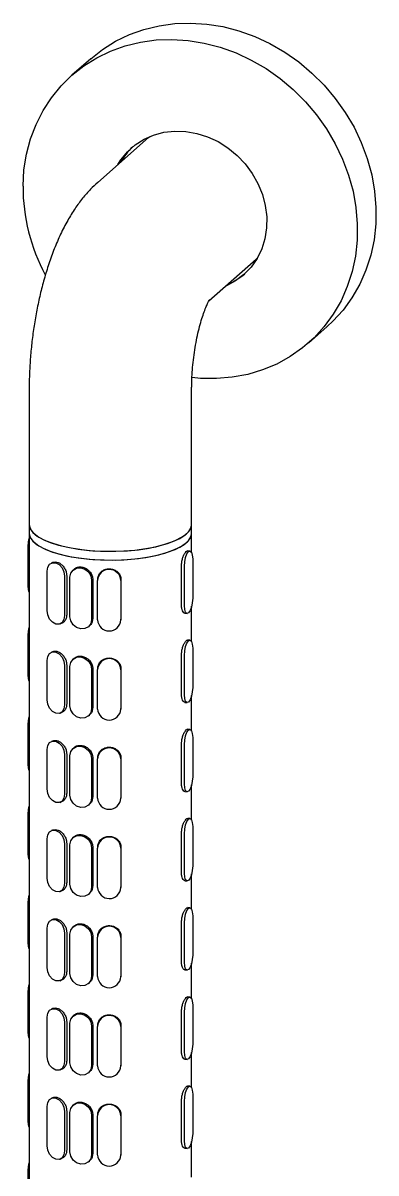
# Model space of a CAD drawing. Extents: x 0 to 951, y -2 to 427.
# Drawn here: x 307.09 to 316.59, y 180.01 to 211 of the extents above; entities that cross this region are included whole.
import ezdxf

# ---------------------------------------------------------------- set-up
doc = ezdxf.new("R2010")
doc.units = 0
doc.header["$LTSCALE"] = 23.1
doc.header["$MEASUREMENT"] = 0
doc.layers.get('0').update_dxf_attribs({"linetype": 'CONTINUOUS'})

msp = doc.modelspace()

# ---------------------------------------------------------------- linework, layer by layer
at = {"color": 7, "linetype": 'Continuous', "lineweight": 25}
for p, q in [((308.909, 210.038), (308.406, 209.595)), ((310.468, 207.914), (309.098, 206.705)), ((310.468, 207.914), (310.5, 207.941)), ((312.091, 203.511), (313.362, 204.632)), ((313.393, 204.661), (313.362, 204.632)), ((314.772, 202.376), (315.275, 202.82)), ((307.253, 201.144), (307.253, 197.491)), ((311.628, 197.491), (311.628, 201.144)), ((307.253, 197.491), (307.253, 197.255)), ((311.628, 197.255), (311.628, 197.491)), ((307.253, 197.255), (307.253, 125.366)), ((311.628, 196.725), (311.628, 197.255)), ((307.226, 195.833), (307.226, 196.894)), ((311.583, 196.769), (311.522, 196.776)), ((311.655, 196.556), (311.655, 195.495)), ((307.734, 195.164), (307.734, 196.225)), ((307.902, 196.465), (307.858, 196.448)), ((308.462, 196.281), (308.436, 196.258)), ((311.354, 195.311), (311.354, 196.371)), ((311.433, 195.301), (311.433, 196.361)), ((308.207, 196.089), (308.207, 195.028)), ((308.263, 196.11), (308.263, 195.05)), ((308.35, 195), (308.35, 196.061)), ((308.934, 195.987), (308.934, 194.926)), ((308.964, 196.013), (308.964, 194.952)), ((309.098, 196.016), (309.097, 195.988)), ((309.097, 194.916), (309.097, 195.976)), ((309.722, 195.973), (309.722, 194.913)), ((309.723, 196.002), (309.723, 194.941)), ((311.628, 194.321), (311.628, 195.279)), ((311.443, 195.096), (311.505, 195.088)), ((308.083, 194.805), (308.127, 194.822)), ((308.848, 194.728), (308.874, 194.751)), ((309.722, 194.901), (309.723, 194.929)), ((307.226, 193.429), (307.226, 194.489)), ((311.583, 194.364), (311.522, 194.372)), ((307.902, 194.061), (307.858, 194.044)), ((311.655, 194.152), (311.655, 193.091)), ((307.734, 192.76), (307.734, 193.821)), ((308.462, 193.877), (308.436, 193.854)), ((311.354, 192.906), (311.354, 193.967)), ((311.433, 192.896), (311.433, 193.957)), ((308.207, 193.685), (308.207, 192.624)), ((308.263, 193.706), (308.263, 192.645)), ((308.35, 192.596), (308.35, 193.656)), ((308.934, 193.582), (308.934, 192.522)), ((308.964, 193.609), (308.964, 192.548)), ((309.098, 193.612), (309.097, 193.584)), ((309.097, 192.511), (309.097, 193.572)), ((309.722, 193.569), (309.722, 192.509)), ((309.723, 193.598), (309.723, 192.537)), ((311.628, 191.916), (311.628, 192.875)), ((309.722, 192.497), (309.723, 192.525)), ((311.443, 192.691), (311.505, 192.684)), ((308.083, 192.401), (308.127, 192.418)), ((308.848, 192.324), (308.874, 192.347)), ((307.226, 191.025), (307.226, 192.085)), ((311.583, 191.96), (311.522, 191.968)), ((307.902, 191.657), (307.858, 191.64)), ((311.354, 190.502), (311.354, 191.563)), ((311.433, 190.492), (311.433, 191.553)), ((311.655, 191.748), (311.655, 190.687)), ((307.734, 190.356), (307.734, 191.417)), ((308.207, 191.281), (308.207, 190.22)), ((308.263, 191.302), (308.263, 190.241)), ((308.35, 190.192), (308.35, 191.252)), ((308.462, 191.473), (308.436, 191.45)), ((308.934, 191.178), (308.934, 190.118)), ((308.964, 191.205), (308.964, 190.144)), ((309.098, 191.208), (309.097, 191.179)), ((309.097, 190.107), (309.097, 191.168)), ((309.722, 191.165), (309.722, 190.104)), ((309.723, 191.193), (309.723, 190.133)), ((311.628, 189.512), (311.628, 190.471)), ((308.083, 189.996), (308.127, 190.014)), ((309.722, 190.093), (309.723, 190.121)), ((311.443, 190.287), (311.505, 190.28)), ((308.848, 189.92), (308.874, 189.943)), ((307.226, 188.62), (307.226, 189.681)), ((311.583, 189.556), (311.522, 189.564)), ((307.902, 189.253), (307.858, 189.236)), ((311.354, 188.098), (311.354, 189.159)), ((311.433, 188.088), (311.433, 189.149)), ((311.655, 189.343), (311.655, 188.283)), ((307.734, 187.952), (307.734, 189.012)), ((308.207, 188.876), (308.207, 187.816)), ((308.263, 188.898), (308.263, 187.837)), ((308.35, 187.787), (308.35, 188.848)), ((308.462, 189.069), (308.436, 189.046)), ((308.934, 188.774), (308.934, 187.713)), ((308.964, 188.801), (308.964, 187.74)), ((309.098, 188.803), (309.097, 188.775)), ((309.097, 187.703), (309.097, 188.764)), ((309.723, 188.789), (309.723, 187.729)), ((309.722, 188.761), (309.722, 187.7)), ((311.443, 187.883), (311.505, 187.875)), ((311.628, 187.108), (311.628, 188.067)), ((308.083, 187.592), (308.127, 187.609)), ((308.848, 187.516), (308.874, 187.539)), ((309.722, 187.689), (309.723, 187.717)), ((307.226, 186.216), (307.226, 187.277)), ((311.583, 187.152), (311.522, 187.16)), ((311.655, 186.939), (311.655, 185.879)), ((307.734, 185.548), (307.734, 186.608)), ((307.902, 186.849), (307.858, 186.832)), ((308.462, 186.665), (308.436, 186.642)), ((311.354, 185.694), (311.354, 186.755)), ((311.433, 185.684), (311.433, 186.745)), ((308.207, 186.472), (308.207, 185.412)), ((308.263, 186.494), (308.263, 185.433)), ((308.35, 185.383), (308.35, 186.444)), ((308.934, 186.37), (308.934, 185.309)), ((308.964, 186.396), (308.964, 185.336)), ((309.098, 186.399), (309.097, 186.371)), ((309.097, 185.299), (309.097, 186.36)), ((309.722, 186.357), (309.722, 185.296)), ((309.723, 186.385), (309.723, 185.324)), ((311.628, 184.704), (311.628, 185.662)), ((311.443, 185.479), (311.505, 185.471)), ((308.083, 185.188), (308.127, 185.205)), ((308.848, 185.111), (308.874, 185.134)), ((309.722, 185.285), (309.723, 185.313)), ((307.226, 183.812), (307.226, 184.873)), ((311.583, 184.748), (311.522, 184.756)), ((307.902, 184.445), (307.858, 184.428)), ((311.655, 184.535), (311.655, 183.474)), ((307.734, 183.143), (307.734, 184.204)), ((308.462, 184.261), (308.436, 184.238)), ((311.354, 183.29), (311.354, 184.35)), ((311.433, 183.28), (311.433, 184.34)), ((308.207, 184.068), (308.207, 183.007)), ((308.263, 184.089), (308.263, 183.029)), ((308.35, 182.979), (308.35, 184.04)), ((308.934, 183.966), (308.934, 182.905)), ((308.964, 183.992), (308.964, 182.932)), ((309.098, 183.995), (309.097, 183.967)), ((309.097, 182.895), (309.097, 183.955)), ((309.722, 183.953), (309.722, 182.892)), ((309.723, 183.981), (309.723, 182.92)), ((311.628, 182.3), (311.628, 183.258)), ((309.722, 182.88), (309.723, 182.909)), ((311.443, 183.075), (311.505, 183.067)), ((308.083, 182.784), (308.127, 182.801)), ((308.848, 182.707), (308.874, 182.73)), ((307.226, 181.408), (307.226, 182.469)), ((311.583, 182.344), (311.522, 182.351)), ((307.902, 182.041), (307.858, 182.023)), ((311.354, 180.886), (311.354, 181.946)), ((311.655, 182.131), (311.655, 181.07)), ((307.734, 180.739), (307.734, 181.8)), ((308.207, 181.664), (308.207, 180.603)), ((308.263, 181.685), (308.263, 180.625)), ((308.35, 180.575), (308.35, 181.636)), ((308.462, 181.856), (308.436, 181.833)), ((311.433, 180.876), (311.433, 181.936)), ((308.934, 181.562), (308.934, 180.501)), ((308.964, 181.588), (308.964, 180.527)), ((309.098, 181.591), (309.097, 181.563)), ((309.097, 180.491), (309.097, 181.551)), ((309.722, 181.548), (309.722, 180.488)), ((309.723, 181.577), (309.723, 180.516)), ((311.628, 179.896), (311.628, 180.854)), ((308.083, 180.38), (308.127, 180.397)), ((309.722, 180.476), (309.723, 180.505)), ((311.443, 180.671), (311.505, 180.663)), ((308.848, 180.303), (308.874, 180.326)), ((307.226, 179.004), (307.226, 180.064))]:
    msp.add_line(p, q, dxfattribs=at)
at = {"color": 7, "linetype": 'Continuous', "lineweight": 25, "flags": 128}
for points in [[(308.909, 210.038), (309.229, 210.291), (309.578, 210.51), (309.95, 210.69), (310.342, 210.83), (310.751, 210.929), (311.172, 210.986), (311.601, 211.001), (312.036, 210.973), (312.47, 210.903), (312.901, 210.79), (313.325, 210.637), (313.737, 210.445), (314.134, 210.215), (314.512, 209.95), (314.867, 209.652), (315.196, 209.324), (315.496, 208.969), (315.764, 208.59), (315.999, 208.191), (316.196, 207.776), (316.356, 207.348), (316.475, 206.911), (316.554, 206.47), (316.591, 206.029), (316.586, 205.591), (316.539, 205.161), (316.45, 204.743), (316.321, 204.34), (316.152, 203.958), (315.945, 203.598), (315.703, 203.265), (315.426, 202.961), (315.275, 202.82)], [(307.087, 206.605), (307.113, 207.04), (307.181, 207.464), (307.29, 207.875), (307.44, 208.268), (307.627, 208.64), (307.852, 208.987), (308.112, 209.305), (308.404, 209.593), (308.726, 209.848), (309.075, 210.066), (309.447, 210.246), (309.839, 210.386), (310.248, 210.485), (310.669, 210.543), (311.098, 210.557), (311.532, 210.529), (311.967, 210.459), (312.398, 210.347), (312.822, 210.194), (313.234, 210.001), (313.631, 209.772), (314.008, 209.506), (314.364, 209.209), (314.693, 208.88), (314.993, 208.525), (315.261, 208.147), (315.495, 207.748), (315.693, 207.332), (315.852, 206.904), (315.972, 206.467), (316.051, 206.026), (316.087, 205.585), (316.082, 205.147), (316.035, 204.717), (315.947, 204.299), (315.818, 203.897), (315.649, 203.514), (315.442, 203.154), (315.2, 202.821), (314.923, 202.517), (314.616, 202.246), (314.28, 202.009), (313.919, 201.81), (313.537, 201.649), (313.136, 201.529), (312.721, 201.451), (312.295, 201.415), (311.863, 201.422), (311.638, 201.442)], [(309.642, 207.185), (309.721, 207.31), (309.899, 207.528), (310.108, 207.715), (310.345, 207.867), (310.604, 207.981), (310.882, 208.055), (311.171, 208.088), (311.468, 208.079), (311.765, 208.027), (312.058, 207.935), (312.34, 207.803), (312.606, 207.635), (312.851, 207.434), (313.07, 207.203), (313.258, 206.947), (313.413, 206.671), (313.531, 206.381), (313.61, 206.081), (313.648, 205.779), (313.644, 205.479), (313.599, 205.188), (313.514, 204.912), (313.39, 204.655), (313.229, 204.422), (313.035, 204.219), (312.812, 204.049), (312.563, 203.916), (312.536, 203.904)], [(307.253, 197.491), (307.253, 197.475), (307.282, 197.372), (307.355, 197.27), (307.47, 197.174), (307.626, 197.084), (307.818, 197.002), (308.043, 196.93), (308.297, 196.869), (308.574, 196.821)], [(307.253, 197.491), (307.258, 197.442), (307.301, 197.339), (307.387, 197.239), (307.516, 197.144), (307.683, 197.056), (307.887, 196.977), (308.122, 196.909), (308.384, 196.852), (308.667, 196.809), (308.966, 196.779), (309.275, 196.764), (309.587, 196.763), (309.896, 196.778), (310.196, 196.806), (310.48, 196.849), (310.744, 196.905), (310.98, 196.973), (311.186, 197.051), (311.356, 197.139), (311.487, 197.233), (311.576, 197.333), (311.622, 197.436), (311.628, 197.491)], [(308.574, 196.821), (308.869, 196.787), (309.175, 196.767), (309.487, 196.762), (309.798, 196.771), (310.101, 196.796), (310.391, 196.834), (310.662, 196.886), (310.908, 196.95), (311.124, 197.025), (311.305, 197.11), (311.449, 197.202), (311.552, 197.3), (311.612, 197.402), (311.628, 197.491)], [(307.253, 197.255), (307.257, 197.207), (307.3, 197.104), (307.386, 197.004), (307.514, 196.909), (307.682, 196.821), (307.885, 196.742), (308.119, 196.674), (308.381, 196.617), (308.664, 196.573), (308.963, 196.543), (309.272, 196.528), (309.584, 196.527), (309.893, 196.542), (310.193, 196.57), (310.477, 196.613), (310.741, 196.669), (310.978, 196.736), (311.184, 196.815), (311.354, 196.902), (311.485, 196.996)], [(307.253, 197.255), (307.253, 197.239), (307.282, 197.136), (307.355, 197.035), (307.47, 196.938), (307.626, 196.848), (307.818, 196.766), (308.043, 196.694), (308.297, 196.633), (308.574, 196.585)], [(308.574, 196.585), (308.869, 196.551), (309.175, 196.531), (309.487, 196.526), (309.798, 196.536), (310.101, 196.56), (310.391, 196.598), (310.662, 196.65), (310.908, 196.714), (311.124, 196.789), (311.305, 196.874), (311.449, 196.966), (311.552, 197.065), (311.612, 197.167), (311.628, 197.255)], [(307.226, 196.894), (307.234, 197.014), (307.253, 197.11)], [(311.433, 196.361), (311.441, 196.481), (311.465, 196.598), (311.501, 196.693), (311.544, 196.753), (311.586, 196.768), (311.622, 196.736), (311.646, 196.661), (311.655, 196.556)], [(307.734, 196.225), (307.752, 196.332), (307.803, 196.413), (307.88, 196.455), (307.97, 196.452), (308.061, 196.403), (308.138, 196.317), (308.189, 196.207), (308.207, 196.089)], [(308.35, 196.061), (308.372, 196.17), (308.435, 196.258), (308.53, 196.31), (308.642, 196.318), (308.754, 196.282), (308.848, 196.206), (308.912, 196.102), (308.934, 195.987)], [(307.253, 195.664), (307.234, 195.728), (307.226, 195.833)], [(311.655, 195.495), (311.646, 195.375), (311.622, 195.258), (311.586, 195.163), (311.544, 195.103), (311.501, 195.088), (311.465, 195.121), (311.441, 195.195), (311.433, 195.301)], [(308.207, 195.028), (308.189, 194.921), (308.138, 194.84), (308.061, 194.798), (307.97, 194.802), (307.88, 194.85), (307.803, 194.936), (307.752, 195.046), (307.734, 195.164)], [(308.934, 194.926), (308.912, 194.816), (308.848, 194.728), (308.754, 194.677), (308.642, 194.668), (308.53, 194.705), (308.435, 194.781), (308.372, 194.884), (308.35, 195)], [(307.226, 194.489), (307.234, 194.61), (307.253, 194.706)], [(311.433, 193.957), (311.441, 194.077), (311.465, 194.194), (311.501, 194.289), (311.544, 194.349), (311.586, 194.364), (311.622, 194.332), (311.646, 194.257), (311.655, 194.152)], [(307.734, 193.821), (307.752, 193.928), (307.803, 194.009), (307.88, 194.051), (307.97, 194.047), (308.061, 193.999), (308.138, 193.913), (308.189, 193.803), (308.207, 193.685)], [(308.35, 193.656), (308.372, 193.766), (308.435, 193.854), (308.53, 193.906), (308.642, 193.914), (308.754, 193.877), (308.848, 193.802), (308.912, 193.698), (308.934, 193.582)], [(307.253, 193.26), (307.234, 193.323), (307.226, 193.429)], [(311.655, 193.091), (311.646, 192.971), (311.622, 192.854), (311.586, 192.759), (311.544, 192.699), (311.501, 192.684), (311.465, 192.717), (311.441, 192.791), (311.433, 192.896)], [(308.207, 192.624), (308.189, 192.516), (308.138, 192.436), (308.061, 192.394), (307.97, 192.397), (307.88, 192.446), (307.803, 192.532), (307.752, 192.642), (307.734, 192.76)], [(308.934, 192.522), (308.912, 192.412), (308.848, 192.324), (308.754, 192.272), (308.642, 192.264), (308.53, 192.301), (308.435, 192.377), (308.372, 192.48), (308.35, 192.596)], [(307.226, 192.085), (307.234, 192.205), (307.253, 192.301)], [(311.433, 191.553), (311.441, 191.673), (311.465, 191.79), (311.501, 191.885), (311.544, 191.945), (311.586, 191.96), (311.622, 191.927), (311.646, 191.853), (311.655, 191.748)], [(307.734, 191.417), (307.752, 191.524), (307.803, 191.605), (307.88, 191.647), (307.97, 191.643), (308.061, 191.595), (308.138, 191.509), (308.189, 191.398), (308.207, 191.281)], [(308.35, 191.252), (308.372, 191.362), (308.435, 191.45), (308.53, 191.502), (308.642, 191.51), (308.754, 191.473), (308.848, 191.397), (308.912, 191.294), (308.934, 191.178)], [(307.253, 190.856), (307.234, 190.919), (307.226, 191.025)], [(311.655, 190.687), (311.646, 190.567), (311.622, 190.45), (311.586, 190.355), (311.544, 190.295), (311.501, 190.28), (311.465, 190.312), (311.441, 190.387), (311.433, 190.492)], [(308.207, 190.22), (308.189, 190.112), (308.138, 190.031), (308.061, 189.99), (307.97, 189.993), (307.88, 190.042), (307.803, 190.128), (307.752, 190.238), (307.734, 190.356)], [(308.934, 190.118), (308.912, 190.008), (308.848, 189.92), (308.754, 189.868), (308.642, 189.86), (308.53, 189.897), (308.435, 189.972), (308.372, 190.076), (308.35, 190.192)], [(307.226, 189.681), (307.234, 189.801), (307.253, 189.897)], [(311.433, 189.149), (311.441, 189.269), (311.465, 189.386), (311.501, 189.481), (311.544, 189.541), (311.586, 189.556), (311.622, 189.523), (311.646, 189.449), (311.655, 189.343)], [(307.734, 189.012), (307.752, 189.12), (307.803, 189.201), (307.88, 189.243), (307.97, 189.239), (308.061, 189.191), (308.138, 189.105), (308.189, 188.994), (308.207, 188.876)], [(308.35, 188.848), (308.372, 188.958), (308.435, 189.046), (308.53, 189.097), (308.642, 189.106), (308.754, 189.069), (308.848, 188.993), (308.912, 188.89), (308.934, 188.774)], [(307.253, 188.452), (307.234, 188.515), (307.226, 188.62)], [(311.655, 188.283), (311.646, 188.163), (311.622, 188.046), (311.586, 187.95), (311.544, 187.891), (311.501, 187.876), (311.465, 187.908), (311.441, 187.983), (311.433, 188.088)], [(308.207, 187.816), (308.189, 187.708), (308.138, 187.627), (308.061, 187.585), (307.97, 187.589), (307.88, 187.638), (307.803, 187.724), (307.752, 187.834), (307.734, 187.952)], [(308.934, 187.713), (308.912, 187.603), (308.848, 187.516), (308.754, 187.464), (308.642, 187.456), (308.53, 187.492), (308.435, 187.568), (308.372, 187.672), (308.35, 187.787)], [(307.226, 187.277), (307.234, 187.397), (307.253, 187.493)], [(311.433, 186.745), (311.441, 186.865), (311.465, 186.981), (311.501, 187.077), (311.544, 187.137), (311.586, 187.151), (311.622, 187.119), (311.646, 187.045), (311.655, 186.939)], [(307.734, 186.608), (307.752, 186.716), (307.803, 186.797), (307.88, 186.838), (307.97, 186.835), (308.061, 186.786), (308.138, 186.7), (308.189, 186.59), (308.207, 186.472)], [(308.35, 186.444), (308.372, 186.554), (308.435, 186.641), (308.53, 186.693), (308.642, 186.702), (308.754, 186.665), (308.848, 186.589), (308.912, 186.485), (308.934, 186.37)], [(307.253, 186.047), (307.234, 186.111), (307.226, 186.216)], [(311.655, 185.879), (311.646, 185.758), (311.622, 185.642), (311.586, 185.546), (311.544, 185.487), (311.501, 185.472), (311.465, 185.504), (311.441, 185.579), (311.433, 185.684)], [(308.207, 185.412), (308.189, 185.304), (308.138, 185.223), (308.061, 185.181), (307.97, 185.185), (307.88, 185.233), (307.803, 185.319), (307.752, 185.43), (307.734, 185.548)], [(308.934, 185.309), (308.912, 185.199), (308.848, 185.112), (308.754, 185.06), (308.642, 185.052), (308.53, 185.088), (308.435, 185.164), (308.372, 185.268), (308.35, 185.383)], [(307.226, 184.873), (307.234, 184.993), (307.253, 185.089)], [(311.433, 184.34), (311.441, 184.461), (311.465, 184.577), (311.501, 184.673), (311.544, 184.732), (311.586, 184.747), (311.622, 184.715), (311.646, 184.64), (311.655, 184.535)], [(307.734, 184.204), (307.752, 184.312), (307.803, 184.393), (307.88, 184.434), (307.97, 184.431), (308.061, 184.382), (308.138, 184.296), (308.189, 184.186), (308.207, 184.068)], [(308.35, 184.04), (308.372, 184.15), (308.435, 184.237), (308.53, 184.289), (308.642, 184.297), (308.754, 184.261), (308.848, 184.185), (308.912, 184.081), (308.934, 183.966)], [(307.253, 183.643), (307.234, 183.707), (307.226, 183.812)], [(311.655, 183.474), (311.646, 183.354), (311.622, 183.238), (311.586, 183.142), (311.544, 183.082), (311.501, 183.068), (311.465, 183.1), (311.441, 183.174), (311.433, 183.28)], [(308.207, 183.007), (308.189, 182.9), (308.138, 182.819), (308.061, 182.777), (307.97, 182.781), (307.88, 182.829), (307.803, 182.915), (307.752, 183.026), (307.734, 183.143)], [(308.934, 182.905), (308.912, 182.795), (308.848, 182.708), (308.754, 182.656), (308.642, 182.647), (308.53, 182.684), (308.435, 182.76), (308.372, 182.863), (308.35, 182.979)], [(307.226, 182.469), (307.234, 182.589), (307.253, 182.685)], [(311.433, 181.936), (311.441, 182.056), (311.465, 182.173), (311.501, 182.269), (311.544, 182.328), (311.586, 182.343), (311.622, 182.311), (311.646, 182.236), (311.655, 182.131)], [(307.734, 181.8), (307.752, 181.908), (307.803, 181.988), (307.88, 182.03), (307.97, 182.027), (308.061, 181.978), (308.138, 181.892), (308.189, 181.782), (308.207, 181.664)], [(308.35, 181.636), (308.372, 181.745), (308.435, 181.833), (308.53, 181.885), (308.642, 181.893), (308.754, 181.857), (308.848, 181.781), (308.912, 181.677), (308.934, 181.562)], [(307.253, 181.239), (307.234, 181.303), (307.226, 181.408)], [(311.655, 181.07), (311.646, 180.95), (311.622, 180.833), (311.586, 180.738), (311.544, 180.678), (311.501, 180.663), (311.465, 180.696), (311.441, 180.77), (311.433, 180.876)], [(308.207, 180.603), (308.189, 180.496), (308.138, 180.415), (308.061, 180.373), (307.97, 180.377), (307.88, 180.425), (307.803, 180.511), (307.752, 180.621), (307.734, 180.739)], [(308.934, 180.501), (308.912, 180.391), (308.848, 180.303), (308.754, 180.252), (308.642, 180.243), (308.53, 180.28), (308.435, 180.356), (308.372, 180.459), (308.35, 180.575)], [(307.226, 180.064), (307.234, 180.185), (307.253, 180.281)]]:
    msp.add_lwpolyline(points, dxfattribs=at)
at = {"color": 7, "linetype": 'Continuous', "lineweight": 25}
for centre, radius, start, end in [((311.263, 206.347), 1.794, 132.8789, 150.0164), ((312.081, 206.586), 4.994, 179.7848, 208.3157), ((311.904, 205.622), 1.8, 292.8307, 309.9123), ((311.283, 197.276), 0.345, 305.8489, 356.5078), ((309.409, 195.96), 0.313, 2.449, 177.0264), ((309.409, 194.929), 0.313, 182.449, 357.0264), ((309.409, 193.556), 0.313, 2.4476, 177.0278), ((309.409, 192.525), 0.313, 182.4476, 357.0278), ((309.409, 191.152), 0.313, 2.449, 177.0264), ((309.409, 190.121), 0.313, 182.449, 357.0264), ((309.409, 188.748), 0.313, 2.449, 177.0264), ((309.409, 187.716), 0.313, 182.449, 357.0264), ((309.409, 186.343), 0.313, 2.449, 177.0264), ((309.409, 185.312), 0.313, 182.449, 357.0264), ((309.409, 183.939), 0.313, 2.449, 177.0264), ((309.409, 182.908), 0.313, 182.4481, 357.0273), ((309.409, 181.535), 0.313, 2.4481, 177.0273), ((309.409, 180.504), 0.313, 182.449, 357.0264)]:
    msp.add_arc(centre, radius, start, end, dxfattribs=at)
for points, knots in [([(309.098, 206.705), (309.032, 206.644), (308.886, 206.509), (308.682, 206.273), (308.478, 205.994), (308.281, 205.674), (308.096, 205.313), (307.928, 204.923), (307.781, 204.517), (307.655, 204.105), (307.547, 203.688), (307.458, 203.268), (307.384, 202.845), (307.326, 202.42), (307.285, 201.994), (307.258, 201.567), (307.255, 201.286), (307.253, 201.144)], [0, 0, 0, 0, 0.0484708, 0.1070334, 0.1698985, 0.2387522, 0.3129213, 0.3883265, 0.4614384, 0.5319897, 0.6005715, 0.6678091, 0.7342166, 0.8002114, 0.8661618, 0.9323353, 1, 1, 1, 1]), ([(311.628, 201.144), (311.628, 201.187), (311.629, 201.309), (311.638, 201.523), (311.659, 201.787), (311.691, 202.056), (311.733, 202.323), (311.783, 202.58), (311.841, 202.82), (311.902, 203.035), (311.963, 203.219), (312.019, 203.361), (312.065, 203.463), (312.097, 203.525), (312.115, 203.555), (312.114, 203.553), (312.113, 203.552)], [0, 0, 0, 0, 0.043817, 0.126259, 0.209971, 0.294737, 0.379872, 0.464538, 0.548024, 0.629657, 0.708778, 0.784811, 0.84989, 0.911676, 0.970903, 1, 1, 1, 1]), ([(311.354, 196.371), (311.355, 196.405), (311.359, 196.473), (311.384, 196.577), (311.419, 196.668), (311.46, 196.736), (311.496, 196.774), (311.514, 196.774), (311.521, 196.773)], [0, 0, 0, 0, 0.173374, 0.346698, 0.521146, 0.696336, 0.870323, 1, 1, 1, 1]), ([(307.903, 196.463), (307.921, 196.469), (307.962, 196.482), (308.038, 196.463), (308.117, 196.415), (308.188, 196.34), (308.24, 196.247), (308.261, 196.166), (308.262, 196.122), (308.263, 196.11)], [0, 0, 0, 0, 0.131028, 0.29365, 0.455097, 0.617116, 0.780582, 0.944127, 1, 1, 1, 1]), ([(308.464, 196.278), (308.479, 196.291), (308.516, 196.324), (308.598, 196.344), (308.696, 196.337), (308.794, 196.299), (308.877, 196.233), (308.938, 196.147), (308.962, 196.069), (308.964, 196.024), (308.964, 196.013)], [0, 0, 0, 0, 0.093399, 0.237149, 0.379911, 0.521642, 0.663874, 0.807377, 0.95095, 1, 1, 1, 1]), ([(309.098, 196.005), (309.102, 196.037), (309.108, 196.103), (309.161, 196.188), (309.24, 196.252), (309.339, 196.289), (309.445, 196.294), (309.547, 196.267), (309.635, 196.212), (309.697, 196.132), (309.721, 196.057), (309.723, 196.013), (309.723, 196.002)], [0, 0, 0, 0, 0.106624, 0.213217, 0.320501, 0.428242, 0.535242, 0.64147, 0.748073, 0.855629, 0.963237, 1, 1, 1, 1]), ([(311.444, 195.099), (311.44, 195.098), (311.424, 195.095), (311.396, 195.125), (311.366, 195.186), (311.355, 195.256), (311.354, 195.299), (311.354, 195.311)], [0, 0, 0, 0, 0.06877, 0.345656, 0.625, 0.904514, 1, 1, 1, 1]), ([(308.263, 195.05), (308.26, 195.017), (308.254, 194.952), (308.208, 194.877), (308.163, 194.832), (308.132, 194.826), (308.127, 194.825)], [0, 0, 0, 0, 0.311737, 0.623401, 0.93707, 1, 1, 1, 1]), ([(308.964, 194.952), (308.96, 194.92), (308.953, 194.855), (308.916, 194.786), (308.881, 194.761), (308.872, 194.754)], [0, 0, 0, 0, 0.425645, 0.851192, 1, 1, 1, 1]), ([(311.354, 193.967), (311.355, 194.001), (311.359, 194.069), (311.384, 194.172), (311.419, 194.263), (311.46, 194.331), (311.496, 194.37), (311.514, 194.369), (311.521, 194.369)], [0, 0, 0, 0, 0.173372, 0.346704, 0.521149, 0.696337, 0.870321, 1, 1, 1, 1]), ([(307.903, 194.059), (307.921, 194.064), (307.962, 194.078), (308.038, 194.058), (308.117, 194.011), (308.188, 193.936), (308.24, 193.843), (308.261, 193.762), (308.262, 193.717), (308.263, 193.706)], [0, 0, 0, 0, 0.131027, 0.293649, 0.455098, 0.617116, 0.780572, 0.944127, 1, 1, 1, 1]), ([(308.464, 193.874), (308.479, 193.887), (308.516, 193.92), (308.598, 193.939), (308.696, 193.933), (308.794, 193.895), (308.877, 193.829), (308.938, 193.742), (308.962, 193.665), (308.964, 193.62), (308.964, 193.609)], [0, 0, 0, 0, 0.093399, 0.237148, 0.379909, 0.521642, 0.663874, 0.807368, 0.95095, 1, 1, 1, 1]), ([(309.098, 193.6), (309.102, 193.633), (309.108, 193.699), (309.161, 193.784), (309.24, 193.848), (309.339, 193.885), (309.445, 193.89), (309.547, 193.863), (309.635, 193.807), (309.697, 193.728), (309.721, 193.653), (309.723, 193.609), (309.723, 193.598)], [0, 0, 0, 0, 0.106623, 0.213221, 0.320504, 0.428244, 0.535243, 0.641472, 0.748075, 0.855623, 0.963237, 1, 1, 1, 1]), ([(311.444, 192.695), (311.44, 192.694), (311.424, 192.691), (311.396, 192.721), (311.366, 192.782), (311.355, 192.851), (311.354, 192.895), (311.354, 192.906)], [0, 0, 0, 0, 0.06877, 0.345656, 0.625, 0.904514, 1, 1, 1, 1]), ([(308.263, 192.645), (308.26, 192.613), (308.254, 192.548), (308.208, 192.472), (308.163, 192.428), (308.132, 192.421), (308.127, 192.42)], [0, 0, 0, 0, 0.311734, 0.623396, 0.937062, 1, 1, 1, 1]), ([(308.964, 192.548), (308.96, 192.516), (308.953, 192.451), (308.916, 192.382), (308.881, 192.357), (308.872, 192.35)], [0, 0, 0, 0, 0.425637, 0.851175, 1, 1, 1, 1]), ([(311.354, 191.563), (311.355, 191.597), (311.359, 191.665), (311.384, 191.768), (311.419, 191.859), (311.46, 191.927), (311.496, 191.966), (311.514, 191.965), (311.521, 191.965)], [0, 0, 0, 0, 0.173372, 0.346705, 0.521143, 0.696336, 0.870321, 1, 1, 1, 1]), ([(307.903, 191.654), (307.921, 191.66), (307.962, 191.673), (308.038, 191.654), (308.117, 191.606), (308.188, 191.532), (308.24, 191.438), (308.261, 191.358), (308.262, 191.313), (308.263, 191.302)], [0, 0, 0, 0, 0.1310312, 0.2936518, 0.4551008, 0.6171181, 0.7805727, 0.9441273, 1, 1, 1, 1]), ([(308.464, 191.47), (308.479, 191.483), (308.516, 191.516), (308.598, 191.535), (308.696, 191.529), (308.794, 191.49), (308.877, 191.425), (308.938, 191.338), (308.962, 191.261), (308.964, 191.216), (308.964, 191.205)], [0, 0, 0, 0, 0.093398, 0.237151, 0.379911, 0.521644, 0.663876, 0.807369, 0.95095, 1, 1, 1, 1]), ([(309.098, 191.196), (309.102, 191.229), (309.108, 191.294), (309.161, 191.38), (309.24, 191.444), (309.339, 191.48), (309.445, 191.485), (309.547, 191.459), (309.635, 191.403), (309.697, 191.324), (309.721, 191.249), (309.723, 191.205), (309.723, 191.193)], [0, 0, 0, 0, 0.106623, 0.213222, 0.3205, 0.428243, 0.535242, 0.641471, 0.748074, 0.855623, 0.963237, 1, 1, 1, 1]), ([(311.444, 190.291), (311.44, 190.29), (311.424, 190.287), (311.396, 190.317), (311.366, 190.378), (311.355, 190.447), (311.354, 190.491), (311.354, 190.502)], [0, 0, 0, 0, 0.06877, 0.345657, 0.625018, 0.904513, 1, 1, 1, 1]), ([(308.263, 190.241), (308.26, 190.209), (308.254, 190.144), (308.208, 190.068), (308.163, 190.024), (308.132, 190.017), (308.127, 190.016)], [0, 0, 0, 0, 0.31174, 0.6233888, 0.9370603, 1, 1, 1, 1]), ([(308.964, 190.144), (308.96, 190.112), (308.953, 190.047), (308.916, 189.977), (308.881, 189.952), (308.872, 189.946)], [0, 0, 0, 0, 0.425648, 0.851171, 1, 1, 1, 1]), ([(311.354, 189.159), (311.355, 189.193), (311.359, 189.261), (311.384, 189.364), (311.419, 189.455), (311.46, 189.523), (311.496, 189.562), (311.514, 189.561), (311.521, 189.561)], [0, 0, 0, 0, 0.173374, 0.346708, 0.521147, 0.696337, 0.870323, 1, 1, 1, 1]), ([(307.903, 189.25), (307.921, 189.256), (307.962, 189.269), (308.038, 189.25), (308.117, 189.202), (308.188, 189.127), (308.24, 189.034), (308.261, 188.954), (308.262, 188.909), (308.263, 188.898)], [0, 0, 0, 0, 0.131028, 0.29365, 0.455097, 0.617115, 0.780571, 0.944127, 1, 1, 1, 1]), ([(308.464, 189.066), (308.479, 189.079), (308.516, 189.111), (308.598, 189.131), (308.696, 189.125), (308.794, 189.086), (308.877, 189.021), (308.938, 188.934), (308.962, 188.856), (308.964, 188.812), (308.964, 188.801)], [0, 0, 0, 0, 0.093399, 0.237148, 0.37991, 0.521641, 0.663873, 0.807368, 0.95095, 1, 1, 1, 1]), ([(309.098, 188.792), (309.102, 188.825), (309.108, 188.89), (309.161, 188.976), (309.24, 189.04), (309.339, 189.076), (309.445, 189.081), (309.547, 189.055), (309.635, 188.999), (309.697, 188.92), (309.721, 188.845), (309.723, 188.8), (309.723, 188.789)], [0, 0, 0, 0, 0.106624, 0.213223, 0.320502, 0.428242, 0.535242, 0.641469, 0.748073, 0.855622, 0.963237, 1, 1, 1, 1]), ([(308.263, 187.837), (308.26, 187.805), (308.254, 187.74), (308.208, 187.664), (308.163, 187.619), (308.132, 187.613), (308.127, 187.612)], [0, 0, 0, 0, 0.31174, 0.6233888, 0.9370603, 1, 1, 1, 1]), ([(311.444, 187.886), (311.44, 187.886), (311.424, 187.883), (311.396, 187.913), (311.366, 187.974), (311.355, 188.043), (311.354, 188.087), (311.354, 188.098)], [0, 0, 0, 0, 0.06877, 0.345657, 0.625018, 0.904513, 1, 1, 1, 1]), ([(308.964, 187.74), (308.96, 187.708), (308.953, 187.643), (308.916, 187.573), (308.881, 187.548), (308.872, 187.542)], [0, 0, 0, 0, 0.425648, 0.851171, 1, 1, 1, 1]), ([(311.354, 186.755), (311.355, 186.789), (311.359, 186.856), (311.384, 186.96), (311.419, 187.051), (311.46, 187.119), (311.496, 187.158), (311.514, 187.157), (311.521, 187.156)], [0, 0, 0, 0, 0.173374, 0.346698, 0.521146, 0.696336, 0.870323, 1, 1, 1, 1]), ([(307.903, 186.846), (307.921, 186.852), (307.962, 186.865), (308.038, 186.846), (308.117, 186.798), (308.188, 186.723), (308.24, 186.63), (308.261, 186.55), (308.262, 186.505), (308.263, 186.494)], [0, 0, 0, 0, 0.131028, 0.29365, 0.455097, 0.617116, 0.780582, 0.944127, 1, 1, 1, 1]), ([(308.464, 186.662), (308.479, 186.674), (308.516, 186.707), (308.598, 186.727), (308.696, 186.721), (308.794, 186.682), (308.877, 186.617), (308.938, 186.53), (308.962, 186.452), (308.964, 186.408), (308.964, 186.396)], [0, 0, 0, 0, 0.093399, 0.237149, 0.379911, 0.521642, 0.663874, 0.807377, 0.95095, 1, 1, 1, 1]), ([(309.098, 186.388), (309.102, 186.421), (309.108, 186.486), (309.161, 186.571), (309.24, 186.636), (309.339, 186.672), (309.445, 186.677), (309.547, 186.65), (309.635, 186.595), (309.697, 186.516), (309.721, 186.441), (309.723, 186.396), (309.723, 186.385)], [0, 0, 0, 0, 0.106624, 0.213217, 0.320501, 0.428242, 0.535242, 0.64147, 0.748073, 0.855629, 0.963237, 1, 1, 1, 1]), ([(311.444, 185.482), (311.44, 185.482), (311.424, 185.479), (311.396, 185.509), (311.366, 185.57), (311.355, 185.639), (311.354, 185.683), (311.354, 185.694)], [0, 0, 0, 0, 0.06877, 0.345656, 0.625, 0.904514, 1, 1, 1, 1]), ([(308.263, 185.433), (308.26, 185.4), (308.254, 185.336), (308.208, 185.26), (308.163, 185.215), (308.132, 185.209), (308.127, 185.208)], [0, 0, 0, 0, 0.3117386, 0.6234054, 0.9370606, 1, 1, 1, 1]), ([(308.964, 185.336), (308.96, 185.303), (308.953, 185.239), (308.916, 185.169), (308.881, 185.144), (308.872, 185.138)], [0, 0, 0, 0, 0.425645, 0.851192, 1, 1, 1, 1]), ([(311.354, 184.35), (311.355, 184.384), (311.359, 184.452), (311.384, 184.556), (311.419, 184.647), (311.46, 184.715), (311.496, 184.754), (311.514, 184.753), (311.521, 184.752)], [0, 0, 0, 0, 0.173374, 0.346698, 0.521146, 0.696336, 0.870323, 1, 1, 1, 1]), ([(307.903, 184.442), (307.921, 184.448), (307.962, 184.461), (308.038, 184.442), (308.117, 184.394), (308.188, 184.319), (308.24, 184.226), (308.261, 184.146), (308.262, 184.101), (308.263, 184.089)], [0, 0, 0, 0, 0.131028, 0.29365, 0.455097, 0.617116, 0.780582, 0.944127, 1, 1, 1, 1]), ([(308.464, 184.257), (308.479, 184.27), (308.516, 184.303), (308.598, 184.323), (308.696, 184.316), (308.794, 184.278), (308.877, 184.212), (308.938, 184.126), (308.962, 184.048), (308.964, 184.004), (308.964, 183.992)], [0, 0, 0, 0, 0.093399, 0.237149, 0.379911, 0.521642, 0.663874, 0.807377, 0.95095, 1, 1, 1, 1]), ([(309.098, 183.984), (309.102, 184.016), (309.108, 184.082), (309.161, 184.167), (309.24, 184.231), (309.339, 184.268), (309.445, 184.273), (309.547, 184.246), (309.635, 184.191), (309.697, 184.111), (309.721, 184.036), (309.723, 183.992), (309.723, 183.981)], [0, 0, 0, 0, 0.106624, 0.213217, 0.320501, 0.428242, 0.535242, 0.64147, 0.748073, 0.855629, 0.963237, 1, 1, 1, 1]), ([(311.444, 183.078), (311.44, 183.077), (311.424, 183.075), (311.396, 183.104), (311.366, 183.165), (311.355, 183.235), (311.354, 183.279), (311.354, 183.29)], [0, 0, 0, 0, 0.06877, 0.345656, 0.625, 0.904514, 1, 1, 1, 1]), ([(308.263, 183.029), (308.26, 182.996), (308.254, 182.931), (308.208, 182.856), (308.163, 182.811), (308.132, 182.805), (308.127, 182.804)], [0, 0, 0, 0, 0.311737, 0.623401, 0.93707, 1, 1, 1, 1]), ([(308.964, 182.932), (308.96, 182.899), (308.953, 182.835), (308.916, 182.765), (308.881, 182.74), (308.872, 182.733)], [0, 0, 0, 0, 0.425645, 0.851192, 1, 1, 1, 1]), ([(311.354, 181.946), (311.355, 181.98), (311.359, 182.048), (311.384, 182.152), (311.419, 182.243), (311.46, 182.311), (311.496, 182.349), (311.514, 182.349), (311.521, 182.348)], [0, 0, 0, 0, 0.173372, 0.346704, 0.521149, 0.696337, 0.870321, 1, 1, 1, 1]), ([(307.903, 182.038), (307.921, 182.044), (307.962, 182.057), (308.038, 182.038), (308.117, 181.99), (308.188, 181.915), (308.24, 181.822), (308.261, 181.741), (308.262, 181.697), (308.263, 181.685)], [0, 0, 0, 0, 0.131027, 0.293649, 0.455098, 0.617116, 0.780572, 0.944127, 1, 1, 1, 1]), ([(308.464, 181.853), (308.479, 181.866), (308.516, 181.899), (308.598, 181.919), (308.696, 181.912), (308.794, 181.874), (308.877, 181.808), (308.938, 181.722), (308.962, 181.644), (308.964, 181.599), (308.964, 181.588)], [0, 0, 0, 0, 0.093399, 0.237148, 0.379909, 0.521642, 0.663874, 0.807368, 0.95095, 1, 1, 1, 1]), ([(309.098, 181.58), (309.102, 181.612), (309.108, 181.678), (309.161, 181.763), (309.24, 181.827), (309.339, 181.864), (309.445, 181.869), (309.547, 181.842), (309.635, 181.787), (309.697, 181.707), (309.721, 181.632), (309.723, 181.588), (309.723, 181.577)], [0, 0, 0, 0, 0.106623, 0.213221, 0.320504, 0.428244, 0.535243, 0.641472, 0.748075, 0.855623, 0.963237, 1, 1, 1, 1]), ([(311.444, 180.674), (311.44, 180.673), (311.424, 180.67), (311.396, 180.7), (311.366, 180.761), (311.355, 180.831), (311.354, 180.874), (311.354, 180.886)], [0, 0, 0, 0, 0.0687711, 0.3456632, 0.6250121, 0.9045316, 1, 1, 1, 1]), ([(308.263, 180.625), (308.26, 180.592), (308.254, 180.527), (308.208, 180.452), (308.163, 180.407), (308.132, 180.401), (308.127, 180.4)], [0, 0, 0, 0, 0.311719, 0.623388, 0.93706, 1, 1, 1, 1]), ([(308.964, 180.527), (308.96, 180.495), (308.953, 180.43), (308.916, 180.361), (308.881, 180.336), (308.872, 180.329)], [0, 0, 0, 0, 0.42562, 0.851171, 1, 1, 1, 1])]:
    msp.add_open_spline(points, degree=3, knots=knots, dxfattribs=at)

doc.saveas('drawing.dxf')
